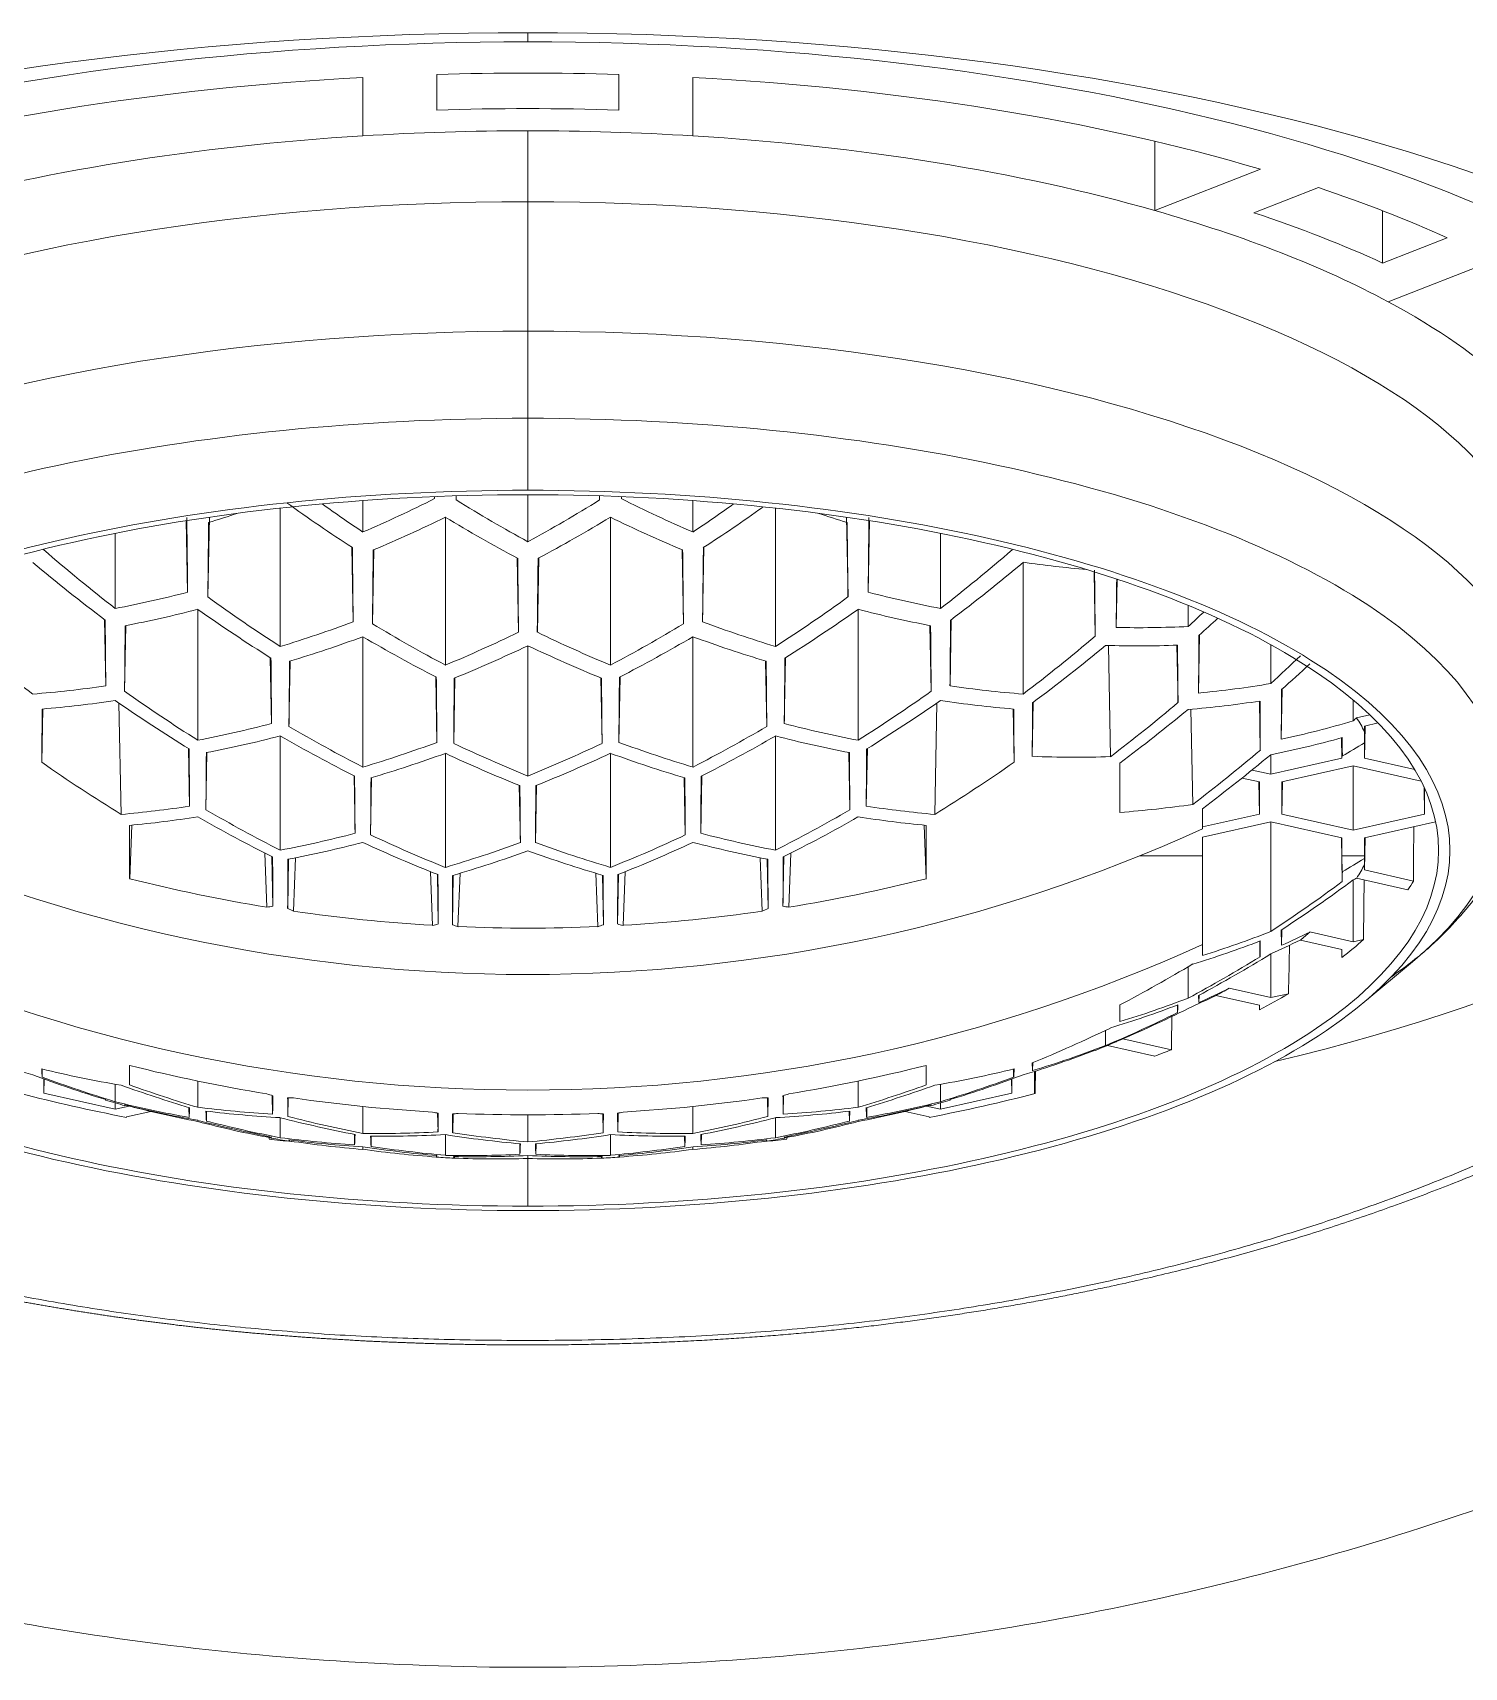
# Model space of a CAD drawing. Extents: x 840 to 1630, y 0 to 579.
# Drawn here: x 1048.84 to 1061.41, y 354.67 to 369.03 of the extents above; entities that cross this region are included whole.
import ezdxf

# ---------------------------------------------------------------- set-up
doc = ezdxf.new("R2010")
doc.units = 0
doc.header["$LTSCALE"] = 10
doc.header["$MEASUREMENT"] = 0
doc.layers.add('1', color=7, linetype='CONTINUOUS')

msp = doc.modelspace()

# ---------------------------------------------------------------- linework, layer by layer
at = {"layer": '1', "color": 7, "linetype": 'Continuous', "lineweight": 13}
for p, q in [((1053.186, 369.03), (1053.186, 368.948)), ((1053.186, 368.167), (1053.186, 367.544)), ((1053.186, 366.407), (1053.186, 367.544)), ((1053.186, 366.407), (1053.186, 365.641)), ((1053.186, 365.009), (1053.186, 365.641)), ((1053.186, 359.137), (1053.186, 358.718))]:
    msp.add_line(p, q, dxfattribs=at)
at = {"layer": '1', "color": 7, "linetype": 'Continuous', "lineweight": 18}
for p, q in [((1051.736, 368.123), (1051.736, 368.636)), ((1052.386, 368.663), (1052.386, 368.35)), ((1053.986, 368.35), (1053.986, 368.663)), ((1054.636, 368.636), (1054.636, 368.123)), ((1058.692, 368.076), (1058.692, 367.466)), ((1058.692, 367.466), (1059.621, 367.829)), ((1060.13, 367.669), (1059.562, 367.447)), ((1060.694, 367.465), (1060.694, 367.005)), ((1060.694, 367.005), (1061.261, 367.227)), ((1061.672, 367.028), (1060.743, 366.665)), ((1051.011, 364.852), (1051.011, 363.636)), ((1051.736, 364.918), (1051.736, 364.642)), ((1052.365, 364.954), (1052.366, 364.935)), ((1052.557, 364.96), (1052.556, 364.924)), ((1053.186, 364.97), (1053.186, 364.556)), ((1053.815, 364.96), (1053.816, 364.924)), ((1054.007, 364.954), (1054.007, 364.935)), ((1054.636, 364.918), (1054.636, 364.642)), ((1055.361, 364.852), (1055.361, 363.636)), ((1050.185, 364.742), (1050.197, 364.113)), ((1050.388, 364.773), (1050.375, 364.072)), ((1052.461, 364.771), (1052.461, 363.472)), ((1053.911, 364.771), (1053.911, 363.472)), ((1055.984, 364.773), (1055.998, 364.072)), ((1056.187, 364.742), (1056.175, 364.113)), ((1049.561, 364.631), (1049.561, 363.97)), ((1056.811, 364.631), (1056.811, 363.97)), ((1048.933, 364.492), (1048.932, 364.485)), ((1051.639, 364.508), (1051.652, 363.853)), ((1051.832, 364.486), (1051.82, 363.834)), ((1054.54, 364.486), (1054.552, 363.834)), ((1054.733, 364.508), (1054.721, 363.853)), ((1057.44, 364.492), (1057.44, 364.485)), ((1053.091, 364.414), (1053.103, 363.762)), ((1053.281, 364.414), (1053.269, 363.762)), ((1057.536, 364.375), (1057.536, 363.218)), ((1058.159, 364.293), (1058.17, 363.728)), ((1058.362, 364.228), (1058.354, 363.803)), ((1058.986, 363.997), (1058.986, 363.812)), ((1049.467, 363.872), (1049.478, 363.29)), ((1050.286, 363.962), (1050.286, 362.812)), ((1056.086, 363.962), (1056.086, 362.812)), ((1056.905, 363.872), (1056.894, 363.29)), ((1049.654, 363.82), (1049.643, 363.243)), ((1051.736, 363.722), (1051.736, 362.576)), ((1054.636, 363.722), (1054.636, 362.576)), ((1056.718, 363.82), (1056.729, 363.243)), ((1059.087, 363.741), (1059.077, 363.227)), ((1053.186, 363.643), (1053.186, 362.498)), ((1058.285, 363.645), (1058.303, 362.667)), ((1058.887, 363.647), (1058.897, 363.143)), ((1059.711, 363.653), (1059.711, 363.31)), ((1050.923, 363.537), (1050.934, 362.959)), ((1051.098, 363.508), (1051.087, 362.934)), ((1055.274, 363.508), (1055.285, 362.934)), ((1055.449, 363.537), (1055.438, 362.959)), ((1052.377, 363.369), (1052.387, 362.793)), ((1052.545, 363.36), (1052.535, 362.785)), ((1053.827, 363.36), (1053.838, 362.785)), ((1053.996, 363.369), (1053.985, 362.793)), ((1049.594, 363.138), (1049.613, 362.16)), ((1056.778, 363.138), (1056.76, 362.16)), ((1057.625, 363.146), (1057.616, 362.67)), ((1059.612, 363.156), (1059.62, 362.725)), ((1059.812, 363.262), (1059.804, 362.822)), ((1060.436, 363.166), (1060.436, 362.983)), ((1048.924, 363.087), (1048.915, 362.618)), ((1057.448, 363.087), (1057.457, 362.618)), ((1059.011, 363.085), (1059.027, 362.248)), ((1060.582, 363.036), (1060.466, 363.01)), ((1051.011, 362.85), (1051.011, 361.846)), ((1055.361, 362.85), (1055.361, 361.846)), ((1060.535, 362.936), (1060.656, 362.964)), ((1060.54, 362.938), (1060.535, 362.654)), ((1060.535, 362.89), (1060.535, 362.936)), ((1050.204, 362.739), (1050.214, 362.233)), ((1050.367, 362.704), (1050.358, 362.202)), ((1052.461, 362.697), (1052.461, 361.695)), ((1053.911, 362.697), (1053.911, 361.695)), ((1056.005, 362.704), (1056.014, 362.202)), ((1056.168, 362.739), (1056.158, 362.233)), ((1060.334, 362.833), (1060.337, 362.654)), ((1060.337, 362.654), (1060.337, 362.812)), ((1060.34, 362.673), (1060.337, 362.812)), ((1060.535, 362.789), (1060.535, 362.812)), ((1060.535, 362.812), (1060.535, 362.654)), ((1058.386, 362.611), (1058.386, 362.178)), ((1059.711, 362.685), (1059.711, 362.513)), ((1059.711, 362.513), (1060.337, 362.654)), ((1060.436, 362.587), (1059.81, 362.446)), ((1060.436, 362.587), (1060.436, 362.022)), ((1060.436, 362.587), (1061.033, 362.452)), ((1060.977, 362.554), (1060.535, 362.654)), ((1051.659, 362.499), (1051.668, 361.995)), ((1051.813, 362.483), (1051.804, 361.98)), ((1053.11, 362.416), (1053.12, 361.912)), ((1053.262, 362.416), (1053.252, 361.912)), ((1054.559, 362.483), (1054.569, 361.98)), ((1054.714, 362.499), (1054.704, 361.995)), ((1059.612, 362.446), (1059.46, 362.48)), ((1059.547, 362.55), (1059.711, 362.513)), ((1059.607, 362.447), (1059.612, 362.163)), ((1059.612, 362.163), (1059.612, 362.446)), ((1059.815, 362.447), (1059.81, 362.163)), ((1059.81, 362.446), (1059.81, 362.163)), ((1061.058, 362.402), (1061.062, 362.163)), ((1061.062, 362.392), (1061.062, 362.163)), ((1059.111, 362.21), (1059.111, 362.034)), ((1059.111, 362.05), (1059.612, 362.163)), ((1059.81, 362.163), (1060.436, 362.022)), ((1061.062, 362.163), (1060.436, 362.022)), ((1049.686, 362.064), (1049.686, 361.596)), ((1049.706, 362.066), (1049.688, 361.594)), ((1056.666, 362.066), (1056.684, 361.594)), ((1056.686, 361.596), (1056.686, 362.064)), ((1059.711, 362.096), (1059.111, 361.961)), ((1059.711, 362.096), (1059.711, 361.132)), ((1060.337, 361.955), (1059.711, 362.096)), ((1060.535, 361.955), (1061.16, 362.096)), ((1059.111, 361.961), (1059.111, 361.797)), ((1060.332, 361.956), (1060.339, 361.57)), ((1060.337, 361.797), (1060.337, 361.955)), ((1060.54, 361.956), (1060.535, 361.673)), ((1060.535, 361.955), (1060.535, 361.797)), ((1050.875, 361.821), (1050.893, 361.345)), ((1050.938, 361.789), (1050.946, 361.353)), ((1051.084, 361.767), (1051.076, 361.333)), ((1051.145, 361.779), (1051.128, 361.309)), ((1055.227, 361.779), (1055.245, 361.309)), ((1055.288, 361.767), (1055.297, 361.333)), ((1055.434, 361.789), (1055.426, 361.353)), ((1055.497, 361.821), (1055.479, 361.345)), ((1058.561, 361.797), (1059.111, 361.797)), ((1059.111, 361.018), (1059.111, 361.797)), ((1060.34, 361.657), (1060.337, 361.797)), ((1060.535, 361.797), (1060.337, 361.797)), ((1060.535, 361.773), (1060.535, 361.797)), ((1060.535, 361.719), (1060.535, 361.673)), ((1052.331, 361.657), (1052.349, 361.185)), ((1052.391, 361.633), (1052.399, 361.198)), ((1052.531, 361.626), (1052.523, 361.191)), ((1052.59, 361.644), (1052.572, 361.174)), ((1053.782, 361.644), (1053.8, 361.174)), ((1053.841, 361.626), (1053.849, 361.191)), ((1053.981, 361.633), (1053.973, 361.198)), ((1054.041, 361.657), (1054.023, 361.185)), ((1060.436, 361.586), (1060.436, 361.041)), ((1060.466, 361.599), (1060.915, 361.498)), ((1060.966, 361.575), (1060.535, 361.673)), ((1059.809, 361.148), (1059.807, 361.01)), ((1060.436, 361.041), (1060.054, 361.127)), ((1059.111, 361.018), (1059.111, 360.922)), ((1059.615, 361.047), (1059.617, 360.909)), ((1059.972, 361.056), (1060.337, 360.974)), ((1060.337, 360.974), (1060.337, 360.903)), ((1060.526, 361.061), (1060.436, 361.041)), ((1059.711, 360.934), (1059.711, 360.55)), ((1060.52, 360.501), (1060.957, 360.865)), ((1058.986, 360.821), (1058.986, 360.546)), ((1059.083, 360.572), (1059.081, 360.508)), ((1059.23, 360.569), (1059.612, 360.483)), ((1059.711, 360.55), (1059.346, 360.632)), ((1059.867, 360.585), (1059.711, 360.55)), ((1058.386, 360.486), (1058.386, 360.34)), ((1058.891, 360.484), (1058.892, 360.419)), ((1059.612, 360.483), (1059.612, 360.443)), ((1058.261, 360.264), (1058.261, 360.129)), ((1058.277, 360.13), (1058.692, 360.037)), ((1058.354, 360.163), (1058.356, 360.165)), ((1058.839, 360.093), (1058.413, 360.189)), ((1057.622, 359.979), (1057.62, 359.909)), ((1058.167, 360.087), (1058.17, 360.089)), ((1048.92, 359.923), (1048.919, 359.853)), ((1048.935, 359.71), (1048.935, 359.835)), ((1048.937, 359.834), (1048.935, 359.71)), ((1049.686, 359.954), (1049.686, 359.783)), ((1056.686, 359.783), (1056.686, 359.954)), ((1057.435, 359.834), (1057.437, 359.71)), ((1057.437, 359.835), (1057.437, 359.71)), ((1057.452, 359.923), (1057.453, 359.853)), ((1057.639, 359.902), (1057.635, 359.71)), ((1057.635, 359.71), (1057.635, 359.901)), ((1049.561, 359.569), (1048.935, 359.71)), ((1049.561, 359.79), (1049.561, 359.637)), ((1050.286, 359.816), (1050.286, 359.586)), ((1050.94, 359.69), (1050.944, 359.527)), ((1055.432, 359.69), (1055.429, 359.527)), ((1056.086, 359.816), (1056.086, 359.586)), ((1056.811, 359.79), (1056.811, 359.637)), ((1057.437, 359.71), (1056.811, 359.569)), ((1057.642, 359.708), (1057.635, 359.71)), ((1049.561, 359.624), (1049.561, 359.569)), ((1049.684, 359.596), (1049.561, 359.569)), ((1049.649, 359.607), (1049.649, 359.606)), ((1049.66, 359.502), (1049.874, 359.55)), ((1050.208, 359.585), (1050.21, 359.499)), ((1050.363, 359.552), (1050.362, 359.466)), ((1051.081, 359.668), (1051.078, 359.506)), ((1051.736, 359.593), (1051.736, 359.358)), ((1052.393, 359.535), (1052.397, 359.37)), ((1053.979, 359.535), (1053.976, 359.37)), ((1054.636, 359.593), (1054.636, 359.358)), ((1055.291, 359.668), (1055.294, 359.506)), ((1056.009, 359.552), (1056.01, 359.466)), ((1056.164, 359.585), (1056.162, 359.499)), ((1056.499, 359.55), (1056.712, 359.502)), ((1056.811, 359.569), (1056.688, 359.596)), ((1056.724, 359.607), (1056.724, 359.606)), ((1056.811, 359.624), (1056.811, 359.569)), ((1049.66, 359.499), (1049.66, 359.502)), ((1049.66, 359.499), (1049.66, 359.502)), ((1050.286, 359.472), (1050.286, 359.462)), ((1051.011, 359.495), (1051.011, 359.32)), ((1052.529, 359.528), (1052.526, 359.364)), ((1053.186, 359.519), (1053.186, 359.283)), ((1053.844, 359.528), (1053.847, 359.364)), ((1055.361, 359.495), (1055.361, 359.32)), ((1056.086, 359.472), (1056.086, 359.462)), ((1056.712, 359.502), (1056.712, 359.499)), ((1056.712, 359.502), (1056.712, 359.499)), ((1050.912, 359.308), (1050.912, 359.321)), ((1050.929, 359.327), (1050.929, 359.318)), ((1051.093, 359.3), (1051.093, 359.291)), ((1051.663, 359.348), (1051.664, 359.258)), ((1051.809, 359.333), (1051.808, 359.243)), ((1052.461, 359.346), (1052.461, 359.165)), ((1053.114, 359.266), (1053.116, 359.174)), ((1053.258, 359.266), (1053.256, 359.174)), ((1053.911, 359.346), (1053.911, 359.165)), ((1054.563, 359.333), (1054.565, 359.243)), ((1054.71, 359.348), (1054.708, 359.258)), ((1055.279, 359.3), (1055.279, 359.291)), ((1055.443, 359.327), (1055.443, 359.318)), ((1055.46, 359.308), (1055.46, 359.321)), ((1051.736, 359.24), (1051.736, 359.217)), ((1052.382, 359.162), (1052.382, 359.149)), ((1052.54, 359.154), (1052.54, 359.141)), ((1053.186, 359.163), (1053.186, 359.137)), ((1053.832, 359.154), (1053.832, 359.141)), ((1053.99, 359.162), (1053.99, 359.149)), ((1054.636, 359.24), (1054.636, 359.217))]:
    msp.add_line(p, q, dxfattribs=at)
for start, end in [(291.8648, 292.7287), (253.897, 254.6559), (285.3441, 286.103), (260.2947, 260.9901), (279.0099, 279.7053), (266.5605, 267.2258), (272.7742, 273.4395)]:
    msp.add_arc((1053.186, 372.502), 13.378, start, end, dxfattribs=at)
for centre, major_axis, ratio, start_param, end_param in [((1053.186, 364.145), (-12.5, 0), 0.390731, 4.712389, 7.301405), ((1053.186, 364.145), (-12.5, 0), 0.390731, 2.123373, 4.712389), ((1053.186, 364.514), (-11.35, 0), 0.390731, 4.712389, 7.0193), ((1053.186, 364.514), (11.35, 0), 0.390731, 5.546727, 7.853982), ((1053.186, 364.514), (-10.65, 0), 0.390731, 4.848963, 5.361213), ((1053.186, 364.514), (-10.65, 0), 0.390731, 4.637201, 4.787577), ((1053.186, 364.514), (-10.65, 0), 0.390731, 4.063565, 4.575815), ((1053.186, 364.514), (-9.85, 0), 0.390731, 4.631081, 4.793697), ((1053.186, 364.514), (9.35, 0), 0.390731, 1.570796, 1.726505), ((1053.186, 364.514), (9.35, 0), 0.390731, 1.415088, 1.570796), ((1053.186, 364.514), (-9.35, 0), 0.390731, 4.868098, 5.342078), ((1053.186, 364.514), (9.35, 0), 0.390731, 0.941107, 1.415088), ((1053.186, 364.514), (-10.65, 0), 0.390731, 3.851803, 4.002179), ((1053.186, 364.076), (-8.875, 0), 0.390731, 4.712389, 6.283185), ((1053.186, 364.076), (8.875, 0), 0.390731, 0, 1.570796), ((1053.186, 364.514), (9.35, 0), 0.390731, 0.62969, 0.941107), ((1053.186, 364.514), (-9.85, 0), 0.390731, 3.845683, 4.008299), ((1053.186, 364.514), (9.35, 0), 0.390731, 0.155709, 0.62969), ((1053.186, 361.844), (-8.1, 0), 0.390731, 4.712389, 7.853982), ((1053.186, 361.844), (8.1, 0), 0.390731, 4.712389, 7.853982), ((1053.186, 361.844), (-8, 0), 0.390731, 4.712389, 7.853982), ((1055.577, 374.197), (-7.226, 10.193), 0.79024, 1.980496, 2.03852), ((1055.869, 374.231), (6.64, -10.3), 0.803878, 5.170458, 5.207318), ((1049.779, 374.699), (6.237, 9.676), 0.803878, 4.015123, 4.079976), ((1056.231, 374.465), (6.454, -10.011), 0.803878, 5.243056, 5.307628), ((1053.186, 361.844), (8, 0), 0.390731, 4.712389, 7.853982), ((1050.141, 374.465), (6.454, 10.011), 0.803878, 4.11715, 4.181722), ((1056.594, 374.699), (6.237, -9.676), 0.803878, 5.344802, 5.409655), ((1050.503, 374.231), (6.64, 10.3), 0.803878, 4.21746, 4.25432), ((1050.795, 374.197), (-7.226, -10.193), 0.79024, 1.103072, 1.155312), ((1049.995, 372.451), (-0.209, 12.99), 0.006819, 4.015364, 4.079558), ((1050.579, 372.544), (-0.211, -13.12), 0.006819, 5.351048, 5.414499), ((1049.708, 374.968), (-6.609, -9.322), 0.79024, 0.799282, 0.825645), ((1050.071, 374.711), (-6.846, -9.658), 0.79024, 0.903351, 0.966515), ((1055.939, 374.454), (-7.051, 9.947), 0.79024, 2.074748, 2.137834), ((1050.433, 374.454), (-7.051, -9.947), 0.79024, 1.003758, 1.066844), ((1056.302, 374.711), (-6.846, 9.658), 0.79024, 2.175078, 2.238241), ((1056.664, 374.968), (-6.609, 9.322), 0.79024, 2.315948, 2.34231), ((1055.793, 372.544), (-0.211, 13.12), 0.006819, 4.010279, 4.07373), ((1056.377, 372.451), (-0.209, -12.99), 0.006819, 5.34522, 5.409414), ((1054.782, 373.531), (7.039, -10.92), 0.803878, 5.060616, 5.12481), ((1051.444, 372.474), (-0.213, 13.263), 0.006819, 4.004659, 4.067639), ((1052.029, 372.521), (-0.214, -13.326), 0.006819, 5.359884, 5.422513), ((1054.344, 372.521), (-0.214, 13.326), 0.006819, 4.002265, 4.064894), ((1054.928, 372.474), (-0.213, -13.263), 0.006819, 5.357139, 5.420119), ((1051.591, 373.531), (7.039, 10.92), 0.803878, 4.299968, 4.364162), ((1054.49, 373.426), (-7.589, 10.705), 0.79024, 1.889708, 1.953158), ((1052.894, 372.497), (-0.215, 13.373), 0.006819, 4.000462, 4.062944), ((1053.478, 372.497), (-0.215, -13.373), 0.006819, 5.361834, 5.424316), ((1051.883, 373.426), (-7.589, -10.705), 0.79024, 1.188434, 1.251885), ((1056.664, 374.968), (-6.609, 9.322), 0.79024, 2.498638, 2.555525), ((1057.967, 372.579), (-0.201, 12.493), 0.006819, 3.924917, 3.98861), ((1058.552, 372.416), (-0.197, -12.253), 0.006819, 5.444201, 5.491922), ((1049.779, 374.699), (6.237, 9.676), 0.803878, 3.79568, 3.859455), ((1055.144, 373.764), (6.931, -10.752), 0.803878, 5.162238, 5.224989), ((1051.228, 373.764), (6.931, 10.752), 0.803878, 4.199789, 4.26254), ((1056.594, 374.699), (6.237, -9.676), 0.803878, 5.565323, 5.629098), ((1049.27, 372.439), (-0.206, 12.79), 0.006819, 3.915185, 3.977936), ((1050.071, 374.711), (-6.846, -9.658), 0.79024, 0.690026, 0.752211), ((1054.852, 373.683), (-7.493, 10.57), 0.79024, 1.991346, 2.053246), ((1050.141, 374.465), (6.454, 10.011), 0.803878, 3.901945, 3.964472), ((1056.231, 374.465), (6.454, -10.011), 0.803878, 5.460306, 5.522833), ((1051.52, 373.683), (-7.493, -10.57), 0.79024, 1.088346, 1.150247), ((1056.302, 374.711), (-6.846, 9.658), 0.79024, 2.389382, 2.451566), ((1057.102, 372.439), (-0.206, -12.79), 0.006819, 5.446842, 5.509593), ((1052.678, 372.83), (7.228, 11.212), 0.803878, 4.395128, 4.409405), ((1052.97, 372.655), (-7.733, -10.908), 0.79024, 1.287156, 1.303997), ((1054.057, 373.063), (7.187, -11.149), 0.803878, 5.072535, 5.135515), ((1049.854, 372.556), (-0.208, -12.955), 0.006819, 5.452686, 5.514587), ((1050.433, 374.454), (-7.051, -9.947), 0.79024, 0.793711, 0.854914), ((1055.214, 373.94), (-7.373, 10.4), 0.79024, 2.089901, 2.150973), ((1055.507, 373.998), (6.798, -10.546), 0.803878, 5.261188, 5.323235), ((1050.503, 374.231), (6.64, 10.3), 0.803878, 4.003015, 4.064991), ((1055.869, 374.231), (6.64, -10.3), 0.803878, 5.359787, 5.421763), ((1050.866, 373.998), (6.798, 10.546), 0.803878, 4.101543, 4.16359), ((1051.158, 373.94), (-7.373, -10.4), 0.79024, 0.99062, 1.051691), ((1055.939, 374.454), (-7.051, 9.947), 0.79024, 2.286679, 2.347881), ((1056.518, 372.556), (-0.208, 12.955), 0.006819, 3.910191, 3.972092), ((1052.315, 373.063), (7.187, 11.149), 0.803878, 4.289263, 4.352243), ((1056.594, 374.699), (6.237, -9.676), 0.803878, 5.784765, 5.849618), ((1059.276, 372.404), (-0.191, -11.91), 0.006819, 5.52766, 5.592232), ((1050.795, 374.197), (-7.226, -10.193), 0.79024, 0.893114, 0.953962), ((1055.577, 374.197), (-7.226, 10.193), 0.79024, 2.187631, 2.248479), ((1052.607, 372.912), (-7.708, -10.873), 0.79024, 1.180419, 1.243049), ((1056.302, 374.711), (-6.846, 9.658), 0.79024, 2.602707, 2.665871), ((1058.692, 372.591), (-0.196, 12.191), 0.006819, 3.825603, 3.888689), ((1050.72, 372.462), (-0.211, 13.147), 0.006819, 3.90432, 3.965673), ((1051.304, 372.532), (-0.213, -13.243), 0.006819, 5.462348, 5.523226), ((1055.068, 372.532), (-0.213, 13.243), 0.006819, 3.901552, 3.96243), ((1055.653, 372.462), (-0.211, -13.147), 0.006819, 5.459105, 5.520458), ((1053.402, 372.363), (7.245, 11.239), 0.803878, 4.393605, 4.420682), ((1053.695, 372.142), (-7.715, -10.882), 0.79024, 1.288678, 1.3141), ((1050.141, 374.465), (6.454, 10.011), 0.803878, 3.690664, 3.753191), ((1052.169, 372.486), (-0.214, 13.338), 0.006819, 3.898779, 3.959403), ((1052.753, 372.509), (-0.215, -13.37), 0.006819, 5.466416, 5.526887), ((1053.619, 372.509), (-0.215, 13.37), 0.006819, 3.897891, 3.958362), ((1054.203, 372.486), (-0.214, -13.338), 0.006819, 5.465375, 5.525999), ((1056.231, 374.465), (6.454, -10.011), 0.803878, 5.671587, 5.734114), ((1056.231, 374.465), (6.454, -10.011), 0.803878, 5.886792, 5.951364), ((1050.433, 374.454), (-7.051, -9.947), 0.79024, 0.587323, 0.648526), ((1054.127, 373.169), (-7.66, 10.805), 0.79024, 2.001008, 2.061886), ((1054.419, 373.297), (7.124, -11.052), 0.803878, 5.174501, 5.235854), ((1051.953, 373.297), (7.124, 11.052), 0.803878, 4.188924, 4.250277), ((1052.245, 373.169), (-7.66, -10.805), 0.79024, 1.079707, 1.140585), ((1055.939, 374.454), (-7.051, 9.947), 0.79024, 2.493067, 2.554269), ((1057.827, 372.427), (-0.202, -12.546), 0.006819, 5.545793, 5.603544), ((1053.04, 372.596), (7.247, 11.242), 0.803878, 4.289123, 4.347548), ((1055.939, 374.454), (-7.051, 9.947), 0.79024, 2.703114, 2.7662), ((1059.417, 372.602), (-0.19, 11.837), 0.006819, 3.725196, 3.78836), ((1060.001, 372.393), (-0.185, -11.51), 0.006819, 5.629407, 5.694259), ((1049.13, 372.567), (-0.205, -12.747), 0.006819, 5.551242, 5.607997), ((1057.243, 372.567), (-0.205, 12.747), 0.006819, 3.816781, 3.873536), ((1053.332, 372.399), (-7.735, -10.911), 0.79024, 1.182673, 1.241099), ((1055.869, 374.231), (6.64, -10.3), 0.803878, 5.987102, 6.052136), ((1054.127, 371.895), (7.176, 11.133), 0.803878, 4.399826, 4.402903), ((1053.186, 362.304), (-7.5, 0), 0.390731, 3.342718, 3.384704), ((1050.503, 374.231), (6.64, 10.3), 0.803878, 3.797024, 3.858112), ((1050.795, 374.197), (-7.226, -10.193), 0.79024, 0.69111, 0.751127), ((1054.49, 373.426), (-7.589, 10.705), 0.79024, 2.099315, 2.159155), ((1054.782, 373.531), (7.039, -10.92), 0.803878, 5.272755, 5.333193), ((1051.591, 373.531), (7.039, 10.92), 0.803878, 4.091585, 4.152023), ((1051.883, 373.426), (-7.589, -10.705), 0.79024, 0.982437, 1.042278), ((1055.577, 374.197), (-7.226, 10.193), 0.79024, 2.390466, 2.450483), ((1055.869, 374.231), (6.64, -10.3), 0.803878, 5.566666, 5.627754), ((1060.726, 372.381), (-0.178, -11.049), 0.006819, 5.745808, 5.763898), ((1049.995, 372.451), (-0.209, 12.99), 0.006819, 3.806981, 3.867419), ((1050.579, 372.544), (-0.211, -13.12), 0.006819, 5.560655, 5.620495), ((1050.866, 373.998), (6.798, 10.546), 0.803878, 3.897674, 3.957988), ((1051.158, 373.94), (-7.373, -10.4), 0.79024, 0.790078, 0.849513), ((1054.852, 373.683), (-7.493, 10.57), 0.79024, 2.195685, 2.255063), ((1055.144, 373.764), (6.931, -10.752), 0.803878, 5.369514, 5.42962), ((1051.228, 373.764), (6.931, 10.752), 0.803878, 3.995158, 4.055264), ((1051.52, 373.683), (-7.493, -10.57), 0.79024, 0.88653, 0.945908), ((1055.214, 373.94), (-7.373, 10.4), 0.79024, 2.29208, 2.351514), ((1055.507, 373.998), (6.798, -10.546), 0.803878, 5.46679, 5.527104), ((1055.793, 372.544), (-0.211, 13.12), 0.006819, 3.804283, 3.864123), ((1056.377, 372.451), (-0.209, -12.99), 0.006819, 5.557359, 5.617797), ((1053.765, 372.129), (7.221, 11.202), 0.803878, 4.290812, 4.349499), ((1055.577, 374.197), (-7.226, 10.193), 0.79024, 2.802428, 2.86612), ((1060.142, 372.614), (-0.184, 11.426), 0.006819, 3.656974, 3.685066), ((1053.186, 373.01), (13.315, 0), 0.920505, 5.279595, 5.297017), ((1053.611, 372.79), (-7.483, 11.057), 0.797181, 2.019504, 2.084598), ((1052.761, 372.79), (-7.483, -11.057), 0.797181, 1.056994, 1.122089), ((1055.786, 374.262), (-6.909, 10.208), 0.797181, 2.610011, 2.675727), ((1054.057, 371.885), (-7.671, -10.821), 0.79024, 1.186745, 1.245794), ((1051.444, 372.474), (-0.213, 13.263), 0.006819, 3.801231, 3.860728), ((1052.029, 372.521), (-0.214, -13.326), 0.006819, 5.565609, 5.624821), ((1052.894, 372.497), (-0.215, 13.373), 0.006819, 3.798976, 3.858079), ((1053.478, 372.497), (-0.215, -13.373), 0.006819, 5.566699, 5.625802), ((1054.344, 372.521), (-0.214, 13.326), 0.006819, 3.799957, 3.859169), ((1054.928, 372.474), (-0.213, -13.263), 0.006819, 5.56405, 5.623547), ((1050.866, 373.998), (6.798, 10.546), 0.803878, 3.701917, 3.757462), ((1051.158, 373.94), (-7.373, -10.4), 0.79024, 0.597499, 0.652159), ((1053.765, 372.912), (-7.708, 10.873), 0.79024, 2.104269, 2.163481), ((1054.057, 373.063), (7.187, -11.149), 0.803878, 5.279446, 5.338943), ((1052.315, 373.063), (7.187, 11.149), 0.803878, 4.085835, 4.145332), ((1052.607, 372.912), (-7.708, -10.873), 0.79024, 0.978112, 1.037324), ((1055.214, 373.94), (-7.373, 10.4), 0.79024, 2.489434, 2.544093), ((1055.507, 373.998), (6.798, -10.546), 0.803878, 5.667316, 5.722861), ((1055.424, 374.016), (-7.066, 10.441), 0.797181, 2.712481, 2.774006), ((1053.186, 373.01), (-13.315, 0), 0.920505, 1.109635, 2.031958), ((1051.228, 373.764), (6.931, 10.752), 0.803878, 3.797904, 3.857232), ((1054.419, 373.297), (7.124, -11.052), 0.803878, 5.375529, 5.43447), ((1051.953, 373.297), (7.124, 11.052), 0.803878, 3.990308, 4.049249), ((1055.144, 373.764), (6.931, -10.752), 0.803878, 5.567546, 5.626874), ((1051.52, 373.683), (-7.493, -10.57), 0.79024, 0.691802, 0.750435), ((1054.127, 373.169), (-7.66, 10.805), 0.79024, 2.200413, 2.258944), ((1051.591, 373.531), (7.039, 10.92), 0.803878, 3.894943, 3.953831), ((1051.883, 373.426), (-7.589, -10.705), 0.79024, 0.787805, 0.846149), ((1054.49, 373.426), (-7.589, 10.705), 0.79024, 2.295443, 2.353788), ((1054.782, 373.531), (7.039, -10.92), 0.803878, 5.470947, 5.529835), ((1052.245, 373.169), (-7.66, -10.805), 0.79024, 0.882649, 0.941179), ((1054.852, 373.683), (-7.493, 10.57), 0.79024, 2.391157, 2.449791), ((1050.72, 372.462), (-0.211, 13.147), 0.006819, 3.705704, 3.764645), ((1051.304, 372.532), (-0.213, -13.243), 0.006819, 5.661754, 5.720284), ((1055.068, 372.532), (-0.213, 13.243), 0.006819, 3.704494, 3.763024), ((1055.653, 372.462), (-0.211, -13.147), 0.006819, 5.660133, 5.719074), ((1053.186, 371.994), (-13.315, 0), 0.920505, 2.138003, 2.155424), ((1053.186, 362.304), (-7.5, 0), 0.390731, 2.898482, 2.940467), ((1060.726, 372.381), (-0.178, -11.049), 0.006819, 5.999731, 6.017821), ((1053.332, 372.596), (7.247, -11.242), 0.803878, 5.287087, 5.287294), ((1053.186, 373.323), (-13.212, 0), 0.920505, 1.302873, 1.396378), ((1052.169, 372.486), (-0.214, 13.338), 0.006819, 3.703229, 3.761555), ((1052.753, 372.509), (-0.215, -13.37), 0.006819, 5.663744, 5.721938), ((1053.619, 372.509), (-0.215, 13.37), 0.006819, 3.70284, 3.761034), ((1054.203, 372.486), (-0.214, -13.338), 0.006819, 5.663223, 5.721549), ((1053.186, 373.323), (-13.212, 0), 0.920505, 1.745215, 1.83872), ((1053.04, 372.596), (7.247, 11.242), 0.803878, 4.137484, 4.137691), ((1055.577, 370.961), (6.77, 10.502), 0.803878, 4.209521, 4.273214), ((1055.869, 370.6), (-7.087, -9.998), 0.79024, 1.111011, 1.176044), ((1060.142, 372.614), (-0.184, 11.426), 0.006819, 3.400861, 3.428953), ((1054.127, 373.169), (-7.66, 10.805), 0.79024, 2.992732, 2.99581), ((1053.186, 362.304), (8, 0), 0.390731, 6.022115, 6.047787), ((1051.591, 373.531), (7.039, 10.92), 0.803878, 3.755488, 3.760192), ((1053.695, 372.83), (7.228, -11.212), 0.803878, 5.378618, 5.383224), ((1053.186, 373.323), (-13.212, 0), 0.920505, 1.414355, 1.507423), ((1053.186, 373.323), (-13.212, 0), 0.920505, 1.634169, 1.727237), ((1052.678, 372.83), (7.228, 11.212), 0.803878, 4.041554, 4.04616), ((1054.782, 373.531), (7.039, -10.92), 0.803878, 5.664586, 5.66929), ((1051.953, 373.297), (7.124, 11.052), 0.803878, 3.852314, 3.856681), ((1054.057, 373.063), (7.187, -11.149), 0.803878, 5.473363, 5.4777), ((1053.186, 373.323), (-13.212, 0), 0.920505, 1.524333, 1.61726), ((1052.315, 373.063), (7.187, 11.149), 0.803878, 3.947078, 3.951415), ((1054.419, 373.297), (7.124, -11.052), 0.803878, 5.568097, 5.572464), ((1054.057, 373.063), (7.187, -11.149), 0.803878, 6.062837, 6.121886), ((1060.001, 372.393), (-0.185, -11.51), 0.006819, 6.06937, 6.134222), ((1053.695, 372.83), (7.228, -11.212), 0.803878, 6.16477, 6.190192), ((1053.186, 362.304), (-7.5, 0), 0.390731, 2.701582, 2.728058), ((1053.186, 371.994), (13.315, 0), 0.920505, 4.251227, 5.17355), ((1053.765, 372.912), (-7.708, 10.873), 0.79024, 2.883718, 2.942405), ((1059.417, 372.602), (-0.19, 11.837), 0.006819, 3.297567, 3.360731), ((1053.402, 372.655), (-7.733, 10.908), 0.79024, 2.986512, 3.013588), ((1053.186, 362.304), (8, 0), 0.390731, 5.818355, 5.874014), ((1055.424, 370.988), (7.066, 10.441), 0.797181, 4.120249, 4.181774), ((1055.939, 370.727), (6.606, 10.248), 0.803878, 4.110208, 4.173294), ((1056.231, 370.343), (-6.888, -9.717), 0.79024, 1.0107, 1.075273), ((1053.332, 372.596), (7.247, -11.242), 0.803878, 6.058765, 6.11719), ((1052.678, 372.142), (-7.715, 10.882), 0.79024, 2.988034, 3.013456), ((1059.276, 372.404), (-0.191, -11.91), 0.006819, 6.171396, 6.235968), ((1052.97, 372.363), (7.245, -11.239), 0.803878, 6.163248, 6.190325), ((1053.186, 362.304), (-7.5, 0), 0.390731, 2.507929, 2.534406), ((1053.186, 362.304), (8, 0), 0.390731, 5.645159, 5.700818), ((1056.302, 370.494), (6.414, 9.95), 0.803878, 4.009801, 4.072964), ((1053.04, 372.399), (-7.735, 10.911), 0.79024, 2.882029, 2.940454), ((1056.594, 370.086), (-6.657, -9.391), 0.79024, 0.908674, 0.973526), ((1058.692, 372.591), (-0.196, 12.191), 0.006819, 3.197238, 3.260324), ((1055.786, 370.742), (6.909, 10.208), 0.797181, 4.017779, 4.083495), ((1052.607, 372.129), (7.221, -11.202), 0.803878, 6.056511, 6.119141), ((1054.057, 371.885), (-7.671, -10.821), 0.79024, 0.196443, 0.259423), ((1052.315, 371.885), (-7.671, 10.821), 0.79024, 2.882169, 2.94515), ((1057.827, 372.427), (-0.202, -12.546), 0.006819, 6.160085, 6.217836), ((1053.186, 362.304), (8, 0), 0.390731, 5.471386, 5.497058), ((1050.141, 370.343), (-6.888, 9.717), 0.79024, 2.28357, 2.346097), ((1049.13, 372.567), (-0.205, -12.747), 0.006819, 6.155632, 6.212387), ((1053.611, 372.214), (7.483, 11.057), 0.797181, 3.427272, 3.492366), ((1050.433, 370.727), (6.606, -10.248), 0.803878, 5.463415, 5.524617), ((1053.332, 372.399), (-7.735, -10.911), 0.79024, 0.410995, 0.411202), ((1053.186, 371.682), (13.212, 0), 0.920505, 4.444465, 4.53797), ((1053.186, 371.682), (13.212, 0), 0.920505, 4.886807, 4.980313), ((1053.04, 372.399), (-7.735, 10.911), 0.79024, 2.73039, 2.730598), ((1052.761, 372.214), (7.483, -11.057), 0.797181, 5.932412, 5.997506), ((1055.939, 370.727), (6.606, 10.248), 0.803878, 3.900161, 3.961363), ((1056.231, 370.343), (-6.888, -9.717), 0.79024, 0.795496, 0.858022), ((1057.243, 372.567), (-0.205, 12.747), 0.006819, 3.212391, 3.269146), ((1053.186, 362.304), (8, 0), 0.390731, 4.121651, 4.25593), ((1050.866, 370.857), (-7.256, 10.236), 0.79024, 2.294824, 2.350368), ((1051.158, 371.195), (6.907, -10.715), 0.803878, 5.473591, 5.52825), ((1051.591, 371.371), (-7.514, 10.599), 0.79024, 2.348395, 2.353098), ((1050.72, 372.462), (-0.211, 13.147), 0.006819, 3.321283, 3.380223), ((1054.782, 371.371), (-7.514, -10.599), 0.79024, 0.788494, 0.793198), ((1055.653, 372.462), (-0.211, -13.147), 0.006819, 6.044555, 6.103495), ((1055.214, 371.195), (6.907, 10.715), 0.803878, 3.896528, 3.951187), ((1055.507, 370.857), (-7.256, -10.236), 0.79024, 0.791224, 0.846769), ((1053.186, 362.304), (8, 0), 0.390731, 5.168848, 5.303127), ((1049.27, 372.439), (-0.206, 12.79), 0.006819, 3.107991, 3.170742), ((1054.127, 371.895), (7.176, 11.133), 0.803878, 3.408102, 3.468979), ((1049.854, 372.556), (-0.208, -12.955), 0.006819, 6.249042, 6.310942), ((1054.419, 371.628), (-7.604, -10.727), 0.79024, 0.298409, 0.359762), ((1050.071, 370.494), (6.414, -9.95), 0.803878, 5.566118, 5.628302), ((1049.995, 372.451), (-0.209, 12.99), 0.006819, 3.218509, 3.278946), ((1053.765, 372.129), (7.221, 11.202), 0.803878, 3.511363, 3.570575), ((1050.579, 372.544), (-0.211, -13.12), 0.006819, 6.143133, 6.202974), ((1054.057, 371.885), (-7.671, -10.821), 0.79024, 0.403355, 0.462851), ((1051.304, 372.532), (-0.213, -13.243), 0.006819, 6.043344, 6.101875), ((1053.695, 372.142), (-7.715, -10.882), 0.79024, 0.502527, 0.507132), ((1053.186, 371.682), (13.212, 0), 0.920505, 4.555948, 4.649016), ((1051.953, 371.628), (-7.604, 10.727), 0.79024, 2.44522, 2.449587), ((1052.169, 372.486), (-0.214, 13.338), 0.006819, 3.324372, 3.382699), ((1054.419, 371.628), (-7.604, -10.727), 0.79024, 0.692005, 0.696372), ((1054.203, 372.486), (-0.214, -13.338), 0.006819, 6.042079, 6.100406), ((1053.186, 371.682), (13.212, 0), 0.920505, 4.775762, 4.86883), ((1052.678, 372.142), (-7.715, 10.882), 0.79024, 2.634461, 2.639066), ((1055.068, 372.532), (-0.213, 13.243), 0.006819, 3.322903, 3.381433), ((1052.315, 371.885), (-7.671, 10.821), 0.79024, 2.678742, 2.738238), ((1052.607, 372.129), (7.221, -11.202), 0.803878, 5.854203, 5.913415), ((1055.793, 372.544), (-0.211, 13.12), 0.006819, 3.221804, 3.281645), ((1051.953, 371.628), (-7.604, 10.727), 0.79024, 2.781831, 2.843183), ((1056.302, 370.494), (6.414, 9.95), 0.803878, 3.796476, 3.85866), ((1056.377, 372.451), (-0.209, -12.99), 0.006819, 6.145832, 6.206269), ((1052.245, 371.895), (7.176, -11.133), 0.803878, 5.955799, 6.016676), ((1056.518, 372.556), (-0.208, 12.955), 0.006819, 3.113835, 3.175736), ((1057.102, 372.439), (-0.206, -12.79), 0.006819, 6.254036, 6.316787), ((1050.503, 370.6), (-7.087, 9.998), 0.79024, 2.38993, 2.451018), ((1054.852, 371.428), (7.02, 10.89), 0.803878, 3.39844, 3.46034), ((1050.795, 370.961), (6.77, -10.502), 0.803878, 5.567202, 5.627219), ((1051.228, 371.114), (-7.398, 10.436), 0.79024, 2.39081, 2.450138), ((1051.52, 371.428), (7.02, -10.89), 0.803878, 5.567893, 5.626527), ((1054.057, 371.885), (-7.671, -10.821), 0.79024, 0.597271, 0.601608), ((1052.753, 372.509), (-0.215, -13.37), 0.006819, 6.041691, 6.099885), ((1053.186, 371.682), (13.212, 0), 0.920505, 4.665925, 4.758853), ((1052.315, 371.885), (-7.671, 10.821), 0.79024, 2.539985, 2.544321), ((1053.619, 372.509), (-0.215, 13.37), 0.006819, 3.324893, 3.383087), ((1054.852, 371.428), (7.02, 10.89), 0.803878, 3.798251, 3.856885), ((1055.144, 371.114), (-7.398, -10.436), 0.79024, 0.691454, 0.750783), ((1055.577, 370.961), (6.77, 10.502), 0.803878, 3.797559, 3.857576), ((1055.869, 370.6), (-7.087, -9.998), 0.79024, 0.690575, 0.751662), ((1051.52, 371.428), (7.02, -10.89), 0.803878, 5.964438, 6.026338), ((1053.186, 362.304), (8, 0), 0.390731, 4.424189, 4.449861), ((1050.72, 372.462), (-0.211, 13.147), 0.006819, 3.120255, 3.181607), ((1054.49, 371.662), (7.11, 11.029), 0.803878, 3.506408, 3.566249), ((1054.782, 371.371), (-7.514, -10.599), 0.79024, 0.396664, 0.457101), ((1051.304, 372.532), (-0.213, -13.243), 0.006819, 6.240403, 6.30128), ((1050.433, 370.727), (6.606, -10.248), 0.803878, 5.669803, 5.731006), ((1051.444, 372.474), (-0.213, 13.263), 0.006819, 3.2252, 3.284696), ((1054.127, 371.895), (7.176, 11.133), 0.803878, 3.607507, 3.666038), ((1054.419, 371.628), (-7.604, -10.727), 0.79024, 0.499438, 0.558378), ((1052.029, 372.521), (-0.214, -13.326), 0.006819, 6.138807, 6.19802), ((1051.591, 371.371), (-7.514, 10.599), 0.79024, 2.48785, 2.546737), ((1051.883, 371.662), (7.11, -11.029), 0.803878, 5.663896, 5.722241), ((1052.894, 372.497), (-0.215, 13.373), 0.006819, 3.227849, 3.286951), ((1054.49, 371.662), (7.11, 11.029), 0.803878, 3.702537, 3.760881), ((1054.782, 371.371), (-7.514, -10.599), 0.79024, 0.594855, 0.653743), ((1053.478, 372.497), (-0.215, -13.373), 0.006819, 6.137827, 6.196929), ((1051.953, 371.628), (-7.604, 10.727), 0.79024, 2.583214, 2.642155), ((1052.245, 371.895), (7.176, -11.133), 0.803878, 5.75874, 5.817271), ((1054.344, 372.521), (-0.214, 13.326), 0.006819, 3.226758, 3.285971), ((1051.591, 371.371), (-7.514, 10.599), 0.79024, 2.684492, 2.744929), ((1055.939, 370.727), (6.606, 10.248), 0.803878, 3.693772, 3.754975), ((1054.928, 372.474), (-0.213, -13.263), 0.006819, 6.140082, 6.199578), ((1051.883, 371.662), (7.11, -11.029), 0.803878, 5.858529, 5.91837), ((1053.186, 362.304), (8, 0), 0.390731, 4.974917, 5.000589), ((1055.068, 372.532), (-0.213, 13.243), 0.006819, 3.123498, 3.184375), ((1055.653, 372.462), (-0.211, -13.147), 0.006819, 6.243171, 6.304523), ((1050.866, 370.857), (-7.256, 10.236), 0.79024, 2.49058, 2.550895), ((1055.214, 371.195), (6.907, 10.715), 0.803878, 3.496995, 3.558066), ((1051.158, 371.195), (6.907, -10.715), 0.803878, 5.66617, 5.725604), ((1052.169, 372.486), (-0.214, 13.338), 0.006819, 3.126524, 3.187148), ((1054.852, 371.428), (7.02, 10.89), 0.803878, 3.602778, 3.662157), ((1055.144, 371.114), (-7.398, -10.436), 0.79024, 0.493422, 0.553528), ((1052.753, 372.509), (-0.215, -13.37), 0.006819, 6.236741, 6.297212), ((1050.795, 370.961), (6.77, -10.502), 0.803878, 5.769205, 5.830053), ((1051.228, 371.114), (-7.398, 10.436), 0.79024, 2.588064, 2.64817), ((1055.577, 370.961), (6.77, 10.502), 0.803878, 3.594725, 3.655573), ((1051.52, 371.428), (7.02, -10.89), 0.803878, 5.762621, 5.821999), ((1053.619, 372.509), (-0.215, 13.37), 0.006819, 3.127566, 3.188037), ((1055.214, 371.195), (6.907, 10.715), 0.803878, 3.699174, 3.758608), ((1055.507, 370.857), (-7.256, -10.236), 0.79024, 0.590698, 0.651013), ((1054.203, 372.486), (-0.214, -13.338), 0.006819, 6.23763, 6.298254), ((1051.158, 371.195), (6.907, -10.715), 0.803878, 5.866712, 5.927783)]:
    msp.add_ellipse(centre, major_axis=major_axis, ratio=ratio, start_param=start_param, end_param=end_param, dxfattribs=at)
at = {"layer": '1', "color": 7, "linetype": 'Continuous', "lineweight": 13}
for centre, major_axis, start_param, end_param in [((1053.186, 362.939), (-8.875, 0), 4.712389, 6.285885), ((1053.186, 362.939), (8.875, 0), 0.003093, 1.570796), ((1053.186, 362.288), (-8.582, 0), 4.712389, 6.721536), ((1053.186, 362.288), (8.582, 0), 5.844835, 7.853982)]:
    msp.add_ellipse(centre, major_axis=major_axis, ratio=0.390731, start_param=start_param, end_param=end_param, dxfattribs=at)
for points in [[(1053.186, 354.666), (1051.987, 354.666), (1049.59, 354.834), (1046.063, 355.584), (1042.676, 356.82), (1039.494, 358.514), (1036.58, 360.637), (1033.181, 363.925), (1031.186, 366.863), (1030.154, 368.941)], [(1053.186, 354.666), (1054.385, 354.666), (1056.783, 354.834), (1060.309, 355.584), (1063.696, 356.82), (1066.879, 358.514), (1069.793, 360.637), (1073.192, 363.925), (1075.186, 366.863), (1076.218, 368.941)]]:
    msp.add_open_spline(points, degree=3, knots=[0, 0, 0, 0, 0.126024, 0.252048, 0.378071, 0.504095, 0.630119, 0.756143, 1, 1, 1, 1], dxfattribs=at)
for points in [[(1053.186, 357.538), (1052.94, 357.538), (1052.448, 357.544), (1051.725, 357.571), (1050.976, 357.622), (1050.252, 357.694), (1049.569, 357.784), (1048.896, 357.894), (1048.172, 358.036), (1047.406, 358.216), (1046.61, 358.438), (1045.778, 358.712), (1044.92, 359.044), (1044.046, 359.437), (1043.164, 359.9), (1042.282, 360.435), (1041.412, 361.041), (1040.55, 361.731), (1039.696, 362.515), (1038.893, 363.359), (1038.19, 364.197), (1037.596, 364.988), (1037.095, 365.721), (1036.67, 366.399), (1036.312, 367.013), (1036.013, 367.562), (1035.73, 368.113), (1035.531, 368.526), (1035.431, 368.74)], [(1070.941, 368.74), (1070.869, 368.585), (1070.716, 368.264), (1070.463, 367.761), (1070.16, 367.191), (1069.805, 366.569), (1069.385, 365.887), (1068.886, 365.142), (1068.29, 364.334), (1067.599, 363.497), (1066.844, 362.684), (1066.054, 361.935), (1065.248, 361.263), (1064.444, 360.673), (1063.649, 360.16), (1062.859, 359.711), (1062.071, 359.318), (1061.292, 358.98), (1060.532, 358.692), (1059.796, 358.45), (1059.077, 358.246), (1058.379, 358.076), (1057.717, 357.939), (1057.066, 357.825), (1056.37, 357.725), (1055.645, 357.644), (1054.912, 357.587), (1054.124, 357.548), (1053.51, 357.538), (1053.186, 357.538)]]:
    msp.add_open_spline(points, degree=3, dxfattribs=at)
at = {"layer": '1', "color": 7, "linetype": 'Continuous', "lineweight": 18}
for points, knots in [([(1053.186, 357.498), (1053.168, 357.498), (1053.13, 357.498), (1053.075, 357.499), (1053.019, 357.499), (1052.964, 357.499), (1052.908, 357.5), (1052.853, 357.5), (1052.798, 357.501), (1052.743, 357.502), (1052.689, 357.503), (1052.634, 357.503), (1052.58, 357.505), (1052.525, 357.506), (1052.471, 357.507), (1052.417, 357.508), (1052.364, 357.51), (1052.31, 357.511), (1052.256, 357.513), (1052.203, 357.515), (1052.15, 357.517), (1052.097, 357.519), (1052.044, 357.521), (1051.991, 357.523), (1051.939, 357.525), (1051.886, 357.527), (1051.834, 357.53), (1051.782, 357.532), (1051.729, 357.535), (1051.678, 357.538), (1051.626, 357.541), (1051.574, 357.544), (1051.523, 357.547), (1051.471, 357.55), (1051.42, 357.553), (1051.369, 357.556), (1051.318, 357.56), (1051.267, 357.563), (1051.217, 357.567), (1051.166, 357.57), (1051.116, 357.574), (1051.065, 357.578), (1051.015, 357.582), (1050.965, 357.586), (1050.915, 357.59), (1050.866, 357.595), (1050.816, 357.599), (1050.767, 357.603), (1050.717, 357.608), (1050.668, 357.612), (1050.619, 357.617), (1050.57, 357.622), (1050.521, 357.627), (1050.473, 357.632), (1050.424, 357.637), (1050.376, 357.642), (1050.327, 357.647), (1050.279, 357.653), (1050.231, 357.658), (1050.183, 357.664), (1050.135, 357.669), (1050.088, 357.675), (1050.04, 357.681), (1049.993, 357.687), (1049.945, 357.693), (1049.898, 357.699), (1049.851, 357.705), (1049.804, 357.711), (1049.757, 357.717), (1049.711, 357.724), (1049.664, 357.73), (1049.618, 357.737), (1049.571, 357.743), (1049.525, 357.75), (1049.479, 357.757), (1049.433, 357.764), (1049.387, 357.771), (1049.341, 357.778), (1049.295, 357.785), (1049.25, 357.792), (1049.204, 357.799), (1049.159, 357.807), (1049.113, 357.814), (1049.068, 357.822), (1049.023, 357.829), (1048.978, 357.837), (1048.933, 357.845), (1048.888, 357.853), (1048.844, 357.86), (1048.799, 357.868), (1048.754, 357.877), (1048.71, 357.885), (1048.666, 357.893), (1048.622, 357.901), (1048.577, 357.91), (1048.533, 357.918), (1048.489, 357.927), (1048.273, 357.969), (1047.89, 358.05), (1047.352, 358.178), (1046.83, 358.318), (1046.323, 358.469), (1045.795, 358.642), (1045.242, 358.843), (1044.66, 359.077), (1044.077, 359.336), (1043.494, 359.622), (1043.011, 359.882), (1042.603, 360.118), (1042.252, 360.332), (1041.862, 360.584), (1041.402, 360.9), (1040.915, 361.261), (1040.436, 361.646), (1039.891, 362.115), (1039.289, 362.682), (1038.64, 363.36), (1038.047, 364.045), (1037.59, 364.624), (1037.236, 365.104), (1036.962, 365.491), (1036.701, 365.879), (1036.535, 366.138), (1036.459, 366.259)], [0, 0, 0, 0, 0.001885, 0.003764, 0.005638, 0.007508, 0.009372, 0.011232, 0.013087, 0.014937, 0.016782, 0.018622, 0.020458, 0.02229, 0.024117, 0.025939, 0.027757, 0.029571, 0.03138, 0.033185, 0.034986, 0.036783, 0.038576, 0.040364, 0.042149, 0.04393, 0.045707, 0.04748, 0.049249, 0.051015, 0.052777, 0.054536, 0.056291, 0.058043, 0.059791, 0.061536, 0.063278, 0.065016, 0.066751, 0.068483, 0.070213, 0.071939, 0.073662, 0.075382, 0.0771, 0.078815, 0.080527, 0.082237, 0.083943, 0.085648, 0.08735, 0.089049, 0.090747, 0.092442, 0.094134, 0.095825, 0.097514, 0.0992, 0.100884, 0.102567, 0.104247, 0.105926, 0.107603, 0.109279, 0.110952, 0.112624, 0.114295, 0.115964, 0.117631, 0.119298, 0.120963, 0.122626, 0.124289, 0.12595, 0.12761, 0.129269, 0.130927, 0.132584, 0.13424, 0.135896, 0.13755, 0.139204, 0.140857, 0.142509, 0.144161, 0.145812, 0.147463, 0.149113, 0.150763, 0.152412, 0.154062, 0.15571, 0.157359, 0.159007, 0.160656, 0.162304, 0.163952, 0.1656, 0.186692, 0.207793, 0.228964, 0.250262, 0.271737, 0.298032, 0.325811, 0.355155, 0.386147, 0.418873, 0.436991, 0.45845, 0.483331, 0.511727, 0.550715, 0.58686, 0.620033, 0.681267, 0.742637, 0.804041, 0.865381, 0.897308, 0.931545, 0.968138, 1, 1, 1, 1]), ([(1069.913, 366.257), (1069.815, 366.102), (1069.588, 365.752), (1069.226, 365.225), (1068.783, 364.623), (1068.276, 363.985), (1067.674, 363.296), (1067.014, 362.612), (1066.41, 362.05), (1065.873, 361.594), (1065.411, 361.226), (1064.917, 360.862), (1064.443, 360.538), (1064.049, 360.288), (1063.74, 360.102), (1063.381, 359.894), (1062.941, 359.655), (1062.383, 359.378), (1061.838, 359.131), (1061.31, 358.913), (1060.802, 358.722), (1060.307, 358.551), (1059.815, 358.397), (1059.319, 358.256), (1058.82, 358.129), (1058.455, 358.045), (1058.234, 357.998), (1058.157, 357.982), (1058.079, 357.966), (1058.002, 357.95), (1057.924, 357.935), (1057.845, 357.919), (1057.767, 357.904), (1057.688, 357.889), (1057.608, 357.875), (1057.529, 357.86), (1057.449, 357.846), (1057.368, 357.833), (1057.288, 357.819), (1057.206, 357.805), (1057.125, 357.792), (1057.043, 357.779), (1056.961, 357.767), (1056.878, 357.754), (1056.795, 357.742), (1056.711, 357.731), (1056.627, 357.719), (1056.543, 357.708), (1056.458, 357.697), (1056.373, 357.686), (1056.288, 357.675), (1056.202, 357.665), (1056.115, 357.655), (1056.028, 357.646), (1055.941, 357.636), (1055.853, 357.627), (1055.764, 357.618), (1055.676, 357.61), (1055.586, 357.602), (1055.497, 357.594), (1055.406, 357.586), (1055.316, 357.579), (1055.224, 357.572), (1055.133, 357.565), (1055.04, 357.559), (1054.948, 357.553), (1054.854, 357.547), (1054.76, 357.541), (1054.666, 357.536), (1054.571, 357.531), (1054.476, 357.527), (1054.38, 357.523), (1054.284, 357.519), (1054.187, 357.515), (1054.089, 357.512), (1053.991, 357.509), (1053.892, 357.507), (1053.793, 357.505), (1053.693, 357.503), (1053.593, 357.501), (1053.492, 357.5), (1053.391, 357.499), (1053.289, 357.499), (1053.22, 357.498), (1053.186, 357.498)], [0, 0, 0, 0, 0.040942, 0.092639, 0.139617, 0.201162, 0.262971, 0.324932, 0.38693, 0.417542, 0.452261, 0.490924, 0.52196, 0.546772, 0.565525, 0.578337, 0.610533, 0.640419, 0.668085, 0.693616, 0.717084, 0.738709, 0.75975, 0.780252, 0.800258, 0.81981, 0.822745, 0.825681, 0.828618, 0.831556, 0.834496, 0.837437, 0.84038, 0.843325, 0.846272, 0.849222, 0.852174, 0.855129, 0.858087, 0.861049, 0.864015, 0.866985, 0.869959, 0.872939, 0.875923, 0.878912, 0.881908, 0.884909, 0.887916, 0.890931, 0.893952, 0.896981, 0.900017, 0.903062, 0.906115, 0.909177, 0.912248, 0.915328, 0.918419, 0.921519, 0.924631, 0.927753, 0.930887, 0.934032, 0.93719, 0.94036, 0.943543, 0.94674, 0.94995, 0.953174, 0.956413, 0.959666, 0.962935, 0.966219, 0.969519, 0.972835, 0.976168, 0.979519, 0.982886, 0.986272, 0.989676, 0.993098, 0.996539, 1, 1, 1, 1]), ([(1060.771, 360.734), (1060.886, 360.813), (1061.157, 361.022), (1061.5, 361.394), (1061.799, 361.842), (1061.985, 362.311), (1062.066, 362.689), (1062.054, 362.903), (1062.048, 362.956)], [0, 0, 0, 0, 0.143723, 0.362281, 0.565089, 0.755454, 0.939254, 1, 1, 1, 1])]:
    msp.add_open_spline(points, degree=3, knots=knots, dxfattribs=at)
for points in [[(1060.966, 361.575), (1060.966, 361.735), (1060.967, 361.894), (1060.968, 362.053)], [(1060.526, 361.061), (1060.528, 361.235), (1060.53, 361.41), (1060.532, 361.584)], [(1059.867, 360.585), (1059.871, 360.727), (1059.874, 360.87), (1059.877, 361.012)], [(1060.336, 360.974), (1060.336, 360.95), (1060.337, 360.927), (1060.337, 360.903)], [(1059.612, 360.483), (1059.612, 360.47), (1059.612, 360.456), (1059.612, 360.443)], [(1058.839, 360.093), (1058.84, 360.191), (1058.842, 360.29), (1058.843, 360.389)], [(1057.642, 359.708), (1057.643, 359.775), (1057.644, 359.842), (1057.645, 359.908)], [(1050.912, 359.325), (1050.912, 359.319), (1050.912, 359.313), (1050.912, 359.308)], [(1055.46, 359.308), (1055.46, 359.313), (1055.46, 359.319), (1055.46, 359.325)]]:
    msp.add_open_spline(points, degree=3, dxfattribs=at)

doc.saveas('drawing.dxf')
